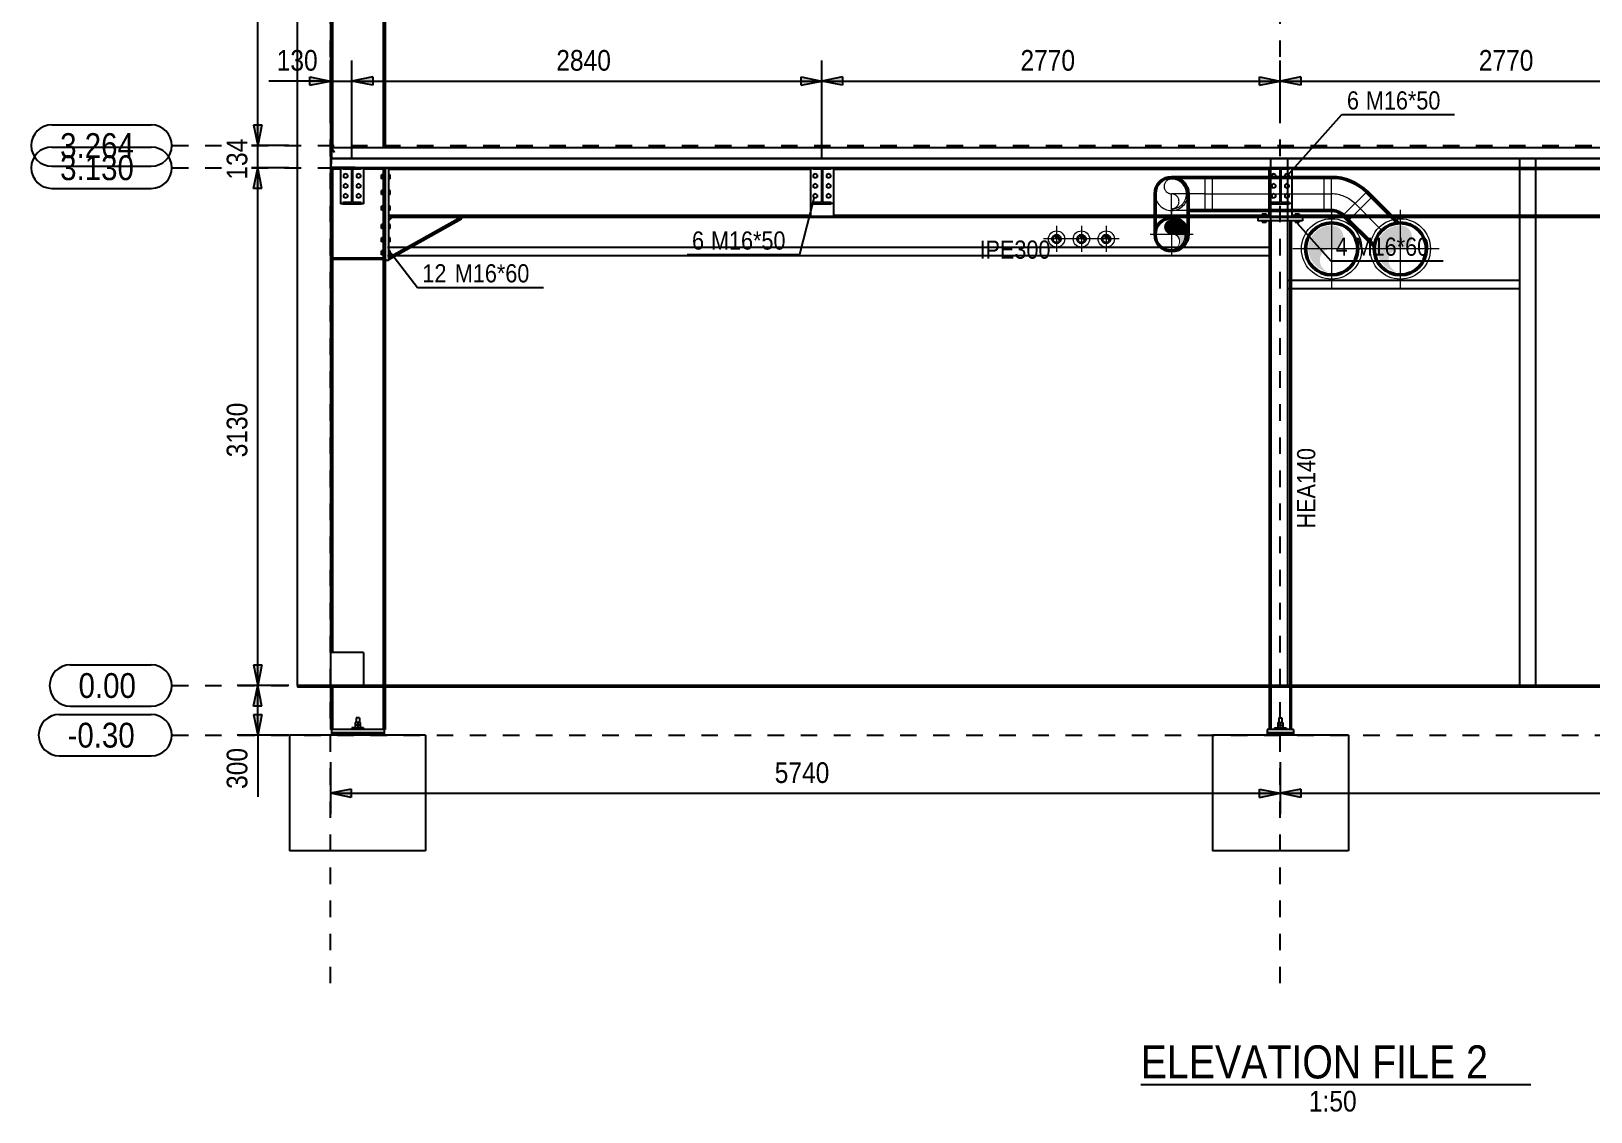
# Model space of a CAD drawing. Header units: metres. Extents: x -101133.8 to -101066.7, y -24899.3 to -24824.7.
# Drawn here: x -101113.64 to -101104.22, y -24899.29 to -24892.76 of the extents above; entities that cross this region are included whole.
import ezdxf

# ---------------------------------------------------------------- set-up
doc = ezdxf.new("R2010")
doc.units = ezdxf.units.M
doc.header["$LTSCALE"] = 0.2
for name, pattern in [('AXES', [50.8, 31.75, -6.35, 6.35, -6.35]), ('CACHE', [9.525, 6.35, -3.175]), ('XKITLINE00', [0]), ('XKITLINE03', [6, 3, -1, 1, -1])]:
    doc.linetypes.add(name, pattern=pattern)
for name, color, linetype in [('-XREF-ARCHITECTE MARS 2025', 8, 'Continuous'), ('CMT-CVC-CTA1-REPRISE', 11, 'Continuous'), ('CMT-CVC-CTA1-SOUFFLAGE', 4, 'Continuous'), ('CMT-PLB-EC-U', 1, 'Continuous'), ('CMT-PLB-EF-U', 140, 'Continuous'), ('CMT-PLB-REC-U', 30, 'Continuous')]:
    doc.layers.add(name, color=color, linetype=linetype)
doc.styles.add('Arial', font='arial.ttf')

# ---------------------------------------------------------------- blocks, each defined once
blk = doc.blocks.new('zw$F8D2')
at = {"color": 1, "linetype": 'XKITLINE03'}
for p, q in [((-6551.5, -1148.4), (-6551.5, 9019.2)), ((-6551.5, -1148.4), (-6551.5, 9019.2)), ((-811.5, -1148.4), (-811.5, 9019.2)), ((-811.5, -1148.4), (-811.5, 9019.2)), ((-7509.6, 3915.6), (-7203.7, 3915.6)), ((-7028.7, 3915.6), (7432.3, 3915.6)), ((-7509.6, 3781.6), (-7203.7, 3781.6)), ((-7028.7, 3781.6), (7432.3, 3781.6)), ((-7509.6, 651.6), (7432.3, 651.6)), ((-7509.6, 351.6), (7432.3, 351.6))]:
    blk.add_line(p, q, dxfattribs=at)
at = {"color": 2, "linetype": 'XKITLINE00'}
for p, q in [((-6233, 6346.4), (-6233, 3901.6)), ((-6221.5, 6350.3), (-6221.5, 3901.6)), ((-6540, 6242.1), (-6540, 3901.6)), ((-6551.5, 6215.6), (-6551.5, 3901.6)), ((-6545.2, 3901.4), (-6551.5, 3781.6)), ((-6543.5, 3895.8), (-6549.4, 3783.6)), ((-6545.2, 3901.4), (-6527.2, 3877.4)), ((-6543.5, 3895.8), (-6528.8, 3876.2)), ((-6527.2, 3877.4), (-6528.8, 3876.2)), ((-6551.5, 3836.6), (-6551.5, 3835.8)), ((-811.5, 3836.6), (-6551.5, 3836.6)), ((-811.5, 3835.8), (-6551.5, 3835.8)), ((-6551.5, 3781.6), (-6551.5, 3731.6)), ((-6476.5, 3781.6), (-6551.5, 3781.6)), ((-6401.5, 3781.6), (-6551.5, 3781.6)), ((-6401.5, 3783.6), (-6549.4, 3783.6)), ((-6476.5, 3777.6), (-6547.5, 3777.6)), ((-6547.5, 3777.6), (-6547.5, 3731.6)), ((-6540, 3777.6), (-6540, 851.6)), ((-6539.5, 3777.6), (-6539.5, 3772.2)), ((-6491.5, 3772.2), (-6539.5, 3772.2)), ((-6491.5, 3777), (-6491.5, 3566.2)), ((-6476.5, 3777), (-6491.5, 3777)), ((-6476.5, 3781.6), (-6476.5, 3777.6)), ((-6476.5, 3781.6), (-6476.5, 3772.4)), ((-6366.5, 3781.6), (-6476.5, 3781.6)), ((-6424.4, 3772.4), (-6476.5, 3772.4)), ((-6424.4, 3772.4), (-6424.4, 3570.8)), ((-6366.5, 3772.4), (-6418.5, 3772.4)), ((-6418.5, 3772.4), (-6418.5, 3570.8)), ((-6401.5, 3783.6), (-6401.5, 3781.6)), ((-6366.5, 3781.6), (-6366.5, 3772.4)), ((-6233.5, 3780.2), (-6366.5, 3780.2)), ((-6351.5, 3777), (-6366.5, 3777)), ((-6351.5, 3777), (-6351.5, 3566.2)), ((-6233.5, 3772.2), (-6351.5, 3772.2)), ((-6233.5, 3780.2), (-6233.5, 3772.2)), ((-6233, 3781.6), (-6233, 651.6)), ((-6221.5, 3781.6), (-6221.5, 651.6)), ((-6201.5, 3776.2), (-6221.5, 3776.2)), ((-6201.5, 3781.6), (-6201.5, 3770.9)), ((-6201.5, 3776.2), (-6201.5, 3221.6)), ((-3651.5, 3770.9), (-6201.5, 3770.9)), ((-3651.5, 3777), (-3651.5, 3566.2)), ((-3636.5, 3777), (-3651.5, 3777)), ((-3636.5, 3781.6), (-3636.5, 3772.4)), ((-3526.5, 3781.6), (-3636.5, 3781.6)), ((-3584.4, 3772.4), (-3636.5, 3772.4)), ((-3584.4, 3772.4), (-3584.4, 3570.8)), ((-3526.5, 3772.4), (-3578.5, 3772.4)), ((-3578.5, 3772.4), (-3578.5, 3570.8)), ((-3526.5, 3781.6), (-3526.5, 3772.4)), ((-3511.5, 3777), (-3526.5, 3777)), ((-3511.5, 3777), (-3511.5, 3566.2)), ((-881.5, 3770.9), (-3511.5, 3770.9)), ((-881.5, 3777), (-881.5, 3566.2)), ((-866.5, 3777), (-881.5, 3777)), ((-866.5, 3781.6), (-866.5, 3772.4)), ((-756.5, 3781.6), (-866.5, 3781.6)), ((-814.4, 3772.4), (-866.5, 3772.4)), ((-814.4, 3772.4), (-814.4, 3570.8)), ((-811.5, 3836.6), (-811.5, 3835.8)), ((4928.5, 3836.6), (-811.5, 3836.6)), ((-811.5, 3836.6), (-811.5, 3835.8)), ((4928.5, 3835.8), (-811.5, 3835.8)), ((-756.5, 3772.4), (-808.5, 3772.4)), ((-808.5, 3772.4), (-808.5, 3570.8)), ((-756.5, 3781.6), (-756.5, 3772.4)), ((-741.5, 3777), (-756.5, 3777)), ((-741.5, 3777), (-741.5, 3566.2)), ((1888.5, 3770.9), (-741.5, 3770.9)), ((-6551.5, 3731.6), (-6551.5, 851.6)), ((-6547.5, 3731.6), (-6551.5, 3731.6)), ((-6476.5, 3566.2), (-6491.5, 3566.2)), ((-6491.4, 3566.2), (-6491.4, 3562.9)), ((-6476.5, 3562.9), (-6491.4, 3562.9)), ((-6476.5, 3570.8), (-6476.5, 3561.6)), ((-6424.4, 3570.8), (-6476.5, 3570.8)), ((-6366.5, 3561.6), (-6476.5, 3561.6)), ((-6366.5, 3570.8), (-6418.5, 3570.8)), ((-6366.5, 3570.8), (-6366.5, 3561.6)), ((-6351.5, 3566.2), (-6366.5, 3566.2)), ((-6351.5, 3562.9), (-6366.5, 3562.9)), ((-6351.5, 3566.2), (-6351.5, 3562.9)), ((-6201.5, 3492.3), (-6201.5, 3481.6)), ((-3651.5, 3492.3), (-6201.5, 3492.3)), ((-3651.5, 3566.2), (-3651.5, 3486.2)), ((-3636.5, 3566.2), (-3651.5, 3566.2)), ((-3636.5, 3570.8), (-3636.5, 3561.6)), ((-3584.4, 3570.8), (-3636.5, 3570.8)), ((-3526.5, 3561.6), (-3636.5, 3561.6)), ((-3526.5, 3570.8), (-3578.5, 3570.8)), ((-3526.5, 3570.8), (-3526.5, 3561.6)), ((-3511.5, 3566.2), (-3526.5, 3566.2)), ((-3511.5, 3566.2), (-3511.5, 3486.2)), ((-881.5, 3492.3), (-3511.5, 3492.3)), ((-866.5, 3566.2), (-881.5, 3566.2)), ((-881.5, 3566.2), (-881.5, 3486.2)), ((-866.5, 3570.8), (-866.5, 3561.6)), ((-814.4, 3570.8), (-866.5, 3570.8)), ((-756.5, 3561.6), (-866.5, 3561.6)), ((-756.5, 3570.8), (-808.5, 3570.8)), ((-756.5, 3570.8), (-756.5, 3561.6)), ((-741.5, 3566.2), (-756.5, 3566.2)), ((-741.5, 3566.2), (-741.5, 3486.2)), ((1888.5, 3492.3), (-741.5, 3492.3)), ((4578.6, 3481.6), (-6201.5, 3481.6)), ((-5765.6, 3481.6), (-6201.5, 3236.6)), ((-6181.5, 3481.6), (-6201.5, 3461.6)), ((-5759.8, 3471.1), (-6195.6, 3226.1)), ((-5785.6, 3481.6), (-5783.1, 3471.8)), ((-5765.6, 3481.6), (-5759.8, 3471.1)), ((-3511.5, 3486.2), (-3651.5, 3486.2)), ((-946.5, 3481.6), (-946.5, 3461.6)), ((-676.5, 3461.6), (-946.5, 3461.6)), ((-741.5, 3486.2), (-881.5, 3486.2)), ((-869.5, 3461.6), (-878, 3461.6)), ((-878, 3461.6), (-878, 651.6)), ((-869.5, 3461.6), (-869.5, 651.6)), ((-745, 3461.6), (-753.5, 3461.6)), ((-753.5, 3461.6), (-753.5, 651.6)), ((-745, 3461.6), (-745, 651.6)), ((-676.5, 3481.6), (-676.5, 3461.6)), ((-6233.5, 3235.4), (-6539.5, 3235.4)), ((-6539.5, 3235.4), (-6539.5, 3227.4)), ((-6233.5, 3227.4), (-6539.5, 3227.4)), ((-6233.5, 3235.4), (-6233.5, 3227.4)), ((-6201.5, 3221.6), (-6221.5, 3221.6)), ((-6184.1, 3246.4), (-6201.5, 3256.6)), ((-6201.5, 3236.6), (-6195.6, 3226.1)), ((-6551.5, 641.6), (-6551.5, 386.6)), ((-6540, 641.6), (-6540, 386.6)), ((-6233, 641.6), (-6233, 386.6)), ((-6221.5, 641.6), (-6221.5, 386.6)), ((-878, 641.6), (-878, 386.6)), ((-869.5, 641.6), (-869.5, 386.6)), ((-753.5, 641.6), (-753.5, 386.6)), ((-745, 641.6), (-745, 386.6)), ((-6545.7, 386.6), (-6551.5, 386.6)), ((-6545.7, 386.6), (-6545.7, 366.6)), ((-6227.2, 386.6), (-6545.7, 386.6)), ((-6421, 396.6), (-6421.5, 396.6)), ((-6421.5, 396.6), (-6421.5, 386.6)), ((-6351.5, 396.6), (-6421, 396.6)), ((-6371.5, 428.6), (-6401.5, 428.6)), ((-6401.5, 428.6), (-6401.5, 412.6)), ((-6371.5, 412.6), (-6401.5, 412.6)), ((-6401.5, 412.6), (-6401.5, 396.6)), ((-6371.5, 412.6), (-6401.5, 412.6)), ((-6396, 456.6), (-6396, 428.6)), ((-6377, 456.6), (-6396, 456.6)), ((-6386.5, 428.6), (-6386.5, 412.6)), ((-6386.5, 412.6), (-6386.5, 396.6)), ((-6386.5, 396.6), (-6386.5, 386.6)), ((-6377, 456.6), (-6377, 428.6)), ((-6371.5, 428.6), (-6371.5, 412.6)), ((-6371.5, 412.6), (-6371.5, 396.6)), ((-6351.5, 396.6), (-6351.5, 386.6)), ((-6221.5, 386.6), (-6227.2, 386.6)), ((-6227.2, 386.6), (-6227.2, 366.6)), ((-890.7, 386.6), (-890.7, 366.6)), ((-732.2, 386.6), (-890.7, 386.6)), ((-846, 396.6), (-846.5, 396.6)), ((-846.5, 396.6), (-846.5, 386.6)), ((-846, 396.6), (-776.5, 396.6)), ((-826.5, 428.6), (-796.5, 428.6)), ((-826.5, 428.6), (-826.5, 412.6)), ((-826.5, 412.6), (-796.5, 412.6)), ((-826.5, 412.6), (-826.5, 396.6)), ((-826.5, 412.6), (-796.5, 412.6)), ((-821, 456.6), (-821, 428.6)), ((-821, 456.6), (-802, 456.6)), ((-811.5, 428.6), (-811.5, 412.6)), ((-811.5, 412.6), (-811.5, 396.6)), ((-811.5, 396.6), (-811.5, 386.6)), ((-802, 456.6), (-802, 428.6)), ((-796.5, 428.6), (-796.5, 412.6)), ((-796.5, 412.6), (-796.5, 396.6)), ((-776.5, 396.6), (-776.5, 386.6)), ((-732.2, 386.6), (-732.2, 366.6)), ((-6545.7, 366.6), (-6545.7, 361.6)), ((-6227.2, 366.6), (-6545.7, 366.6)), ((-6227.2, 366.6), (-6545.7, 366.6)), ((-6545.7, 361.6), (-6545.7, 356.6)), ((-6227.2, 361.6), (-6545.7, 361.6)), ((-6227.2, 361.6), (-6545.7, 361.6)), ((-6545.7, 356.6), (-6545.7, 354.6)), ((-6227.2, 356.6), (-6545.7, 356.6)), ((-6227.2, 356.6), (-6545.7, 356.6)), ((-6545.7, 354.6), (-6545.7, 352.6)), ((-6227.2, 354.6), (-6545.7, 354.6)), ((-6227.2, 354.6), (-6545.7, 354.6)), ((-6545.7, 352.6), (-6545.7, 351.6)), ((-6227.2, 352.6), (-6545.7, 352.6)), ((-6227.2, 352.6), (-6545.7, 352.6)), ((-6227.2, 366.6), (-6227.2, 361.6)), ((-6227.2, 361.6), (-6227.2, 356.6)), ((-6227.2, 356.6), (-6227.2, 354.6)), ((-6227.2, 354.6), (-6227.2, 352.6)), ((-6227.2, 352.6), (-6227.2, 351.6)), ((-890.7, 366.6), (-890.7, 361.6)), ((-732.2, 366.6), (-890.7, 366.6)), ((-732.2, 366.6), (-890.7, 366.6)), ((-890.7, 361.6), (-890.7, 356.6)), ((-732.2, 361.6), (-890.7, 361.6)), ((-732.2, 361.6), (-890.7, 361.6)), ((-890.7, 356.6), (-890.7, 354.6)), ((-732.2, 356.6), (-890.7, 356.6)), ((-732.2, 356.6), (-890.7, 356.6)), ((-890.7, 354.6), (-890.7, 352.6)), ((-732.2, 354.6), (-890.7, 354.6)), ((-732.2, 354.6), (-890.7, 354.6)), ((-890.7, 352.6), (-890.7, 351.6)), ((-732.2, 352.6), (-890.7, 352.6)), ((-732.2, 352.6), (-890.7, 352.6)), ((-732.2, 366.6), (-732.2, 361.6)), ((-732.2, 361.6), (-732.2, 356.6)), ((-732.2, 356.6), (-732.2, 354.6)), ((-732.2, 354.6), (-732.2, 352.6)), ((-732.2, 352.6), (-732.2, 351.6))]:
    blk.add_line(p, q, dxfattribs=at)
at = {"color": 1, "linetype": 'XKITLINE00'}
for p, q in [((-6991.2, 3915.6), (-6991.2, 6244.6)), ((-6551.5, 4118.3), (-6551.5, 4430.8)), ((-6421.5, 3831.6), (-6421.5, 4430.8)), ((-6421.5, 3831.6), (-6421.5, 4430.8)), ((-3581.5, 3831.6), (-3581.5, 4430.8)), ((-3581.5, 3831.6), (-3581.5, 4430.8)), ((-811.5, 4118.3), (-811.5, 4430.8)), ((-811.5, 4118.3), (-811.5, 4430.8)), ((-6551.5, 4305.8), (-6923.4, 4305.8)), ((-6676.5, 4330.8), (-6551.5, 4305.8)), ((-6676.5, 4280.8), (-6676.5, 4330.8)), ((-6676.5, 4280.8), (-6551.5, 4305.8)), ((-6551.5, 4305.8), (-6421.5, 4305.8)), ((-6296.5, 4330.8), (-6421.5, 4305.8)), ((-6296.5, 4330.8), (-6421.5, 4305.8)), ((-6296.5, 4280.8), (-6421.5, 4305.8)), ((-6421.5, 4305.8), (-3581.5, 4305.8)), ((-6296.5, 4280.8), (-6421.5, 4305.8)), ((-6296.5, 4330.8), (-6296.5, 4280.8)), ((-6296.5, 4330.8), (-6296.5, 4280.8)), ((-3706.5, 4330.8), (-3581.5, 4305.8)), ((-3706.5, 4280.8), (-3706.5, 4330.8)), ((-3706.5, 4280.8), (-3581.5, 4305.8)), ((-3456.5, 4330.8), (-3581.5, 4305.8)), ((-3581.5, 4305.8), (-811.5, 4305.8)), ((-3456.5, 4280.8), (-3581.5, 4305.8)), ((-3456.5, 4330.8), (-3456.5, 4280.8)), ((-936.5, 4330.8), (-811.5, 4305.8)), ((-936.5, 4280.8), (-936.5, 4330.8)), ((-936.5, 4280.8), (-811.5, 4305.8)), ((-686.5, 4330.8), (-811.5, 4305.8)), ((-811.5, 4305.8), (1958.5, 4305.8)), ((-686.5, 4280.8), (-811.5, 4305.8)), ((-686.5, 4330.8), (-686.5, 4280.8)), ((-771.5, 3731.6), (-438.6, 4103.5)), ((-438.6, 4103.5), (241.7, 4103.5)), ((-8235.2, 4040.6), (-7634.6, 4040.6)), ((-7016.2, 4040.6), (-6991.2, 3915.6)), ((-7016.2, 4040.6), (-6966.2, 4040.6)), ((-7016.2, 4040.6), (-6991.2, 3915.6)), ((-7016.2, 4040.6), (-6966.2, 4040.6)), ((-6966.2, 4040.6), (-6991.2, 3915.6)), ((-6966.2, 4040.6), (-6991.2, 3915.6)), ((-8235.2, 3906.6), (-7634.6, 3906.6)), ((-6803.7, 3915.6), (-7028.7, 3915.6)), ((-6803.7, 3915.6), (-7028.7, 3915.6)), ((-6991.2, 3781.6), (-6991.2, 3915.6)), ((-8235.2, 3790.6), (-7634.6, 3790.6)), ((-6803.7, 3781.6), (-7028.7, 3781.6)), ((-6803.7, 3781.6), (-7028.7, 3781.6)), ((-7016.2, 3656.6), (-6991.2, 3781.6)), ((-7016.2, 3656.6), (-6991.2, 3781.6)), ((-6991.2, 651.6), (-6991.2, 3781.6)), ((-6966.2, 3656.6), (-6991.2, 3781.6)), ((-6966.2, 3656.6), (-6991.2, 3781.6)), ((-8235.2, 3656.6), (-7634.6, 3656.6)), ((-6966.2, 3656.6), (-7016.2, 3656.6)), ((-6966.2, 3656.6), (-7016.2, 3656.6)), ((-3630.2, 3595.8), (-3716.2, 3256.6)), ((-709.5, 3446.9), (-506.7, 3219.4)), ((-6187.2, 3266.6), (-6026.1, 3058.4)), ((-4396.5, 3256.6), (-3716.2, 3256.6)), ((-506.7, 3219.4), (173.5, 3219.4)), ((-6026.1, 3058.4), (-5264.3, 3058.4)), ((-8123.9, 776.6), (-7634.6, 776.6)), ((-7016.2, 776.6), (-6991.2, 651.6)), ((-7016.2, 776.6), (-6966.2, 776.6)), ((-6966.2, 776.6), (-6991.2, 651.6)), ((-6803.7, 651.6), (-7116.2, 651.6)), ((-6803.7, 651.6), (-7116.2, 651.6)), ((-7016.2, 526.6), (-6991.2, 651.6)), ((-6991.2, 351.6), (-6991.2, 651.6)), ((-6966.2, 526.6), (-6991.2, 651.6)), ((-8190.5, 476.6), (-7634.6, 476.6)), ((-8123.9, 526.6), (-7634.6, 526.6)), ((-6966.2, 526.6), (-7016.2, 526.6)), ((-7016.2, 476.6), (-6991.2, 351.6)), ((-7016.2, 476.6), (-6966.2, 476.6)), ((-6966.2, 476.6), (-6991.2, 351.6)), ((-6803.7, 351.6), (-7116.2, 351.6)), ((-6991.2, 351.6), (-6991.2, -20.3)), ((-8190.5, 226.6), (-7634.6, 226.6)), ((-6551.5, 187.5), (-6551.5, -125)), ((-811.5, 187.5), (-811.5, -125)), ((-811.5, 187.5), (-811.5, -125)), ((-6426.5, 25), (-6551.5, 0)), ((-6551.5, 0), (-811.5, 0)), ((-6426.5, -25), (-6551.5, 0)), ((-6426.5, 25), (-6426.5, -25)), ((-936.5, 25), (-811.5, 0)), ((-936.5, -25), (-936.5, 25)), ((-936.5, -25), (-811.5, 0)), ((-686.5, 25), (-811.5, 0)), ((-811.5, 0), (4928.5, 0)), ((-686.5, -25), (-811.5, 0)), ((-686.5, 25), (-686.5, -25))]:
    blk.add_line(p, q, dxfattribs=at)
at = {"color": 5, "linetype": 'XKITLINE00'}
for p, q in [((-6551.5, 3901.6), (-6551.5, 3781.6)), ((4928.5, 3901.6), (-6551.5, 3901.6)), ((4928.5, 3781.6), (-6551.5, 3781.6)), ((-6461.5, 3745.5), (-6473.5, 3738.5)), ((-6473.5, 3738.5), (-6473.5, 3724.7)), ((-6461.5, 3717.7), (-6473.5, 3724.7)), ((-6461.5, 3685.5), (-6473.5, 3678.5)), ((-6473.5, 3678.5), (-6473.5, 3664.7)), ((-6449.5, 3738.5), (-6461.5, 3745.5)), ((-6449.5, 3724.7), (-6461.5, 3717.7)), ((-6449.5, 3678.5), (-6461.5, 3685.5)), ((-6449.5, 3738.5), (-6449.5, 3724.7)), ((-6449.5, 3678.5), (-6449.5, 3664.7)), ((-6381.5, 3745.5), (-6393.5, 3738.5)), ((-6393.5, 3738.5), (-6393.5, 3724.7)), ((-6381.5, 3717.7), (-6393.5, 3724.7)), ((-6381.5, 3685.5), (-6393.5, 3678.5)), ((-6393.5, 3678.5), (-6393.5, 3664.7)), ((-6369.5, 3738.5), (-6381.5, 3745.5)), ((-6369.5, 3724.7), (-6381.5, 3717.7)), ((-6369.5, 3678.5), (-6381.5, 3685.5)), ((-6369.5, 3738.5), (-6369.5, 3724.7)), ((-6369.5, 3678.5), (-6369.5, 3664.7)), ((-6243, 3714.6), (-6243, 3738.6)), ((-6233, 3738.6), (-6243, 3738.6)), ((-6233, 3726.6), (-6243, 3726.6)), ((-6233, 3714.6), (-6243, 3714.6)), ((-6191.5, 3738.6), (-6201.5, 3738.6)), ((-6191.5, 3726.6), (-6201.5, 3726.6)), ((-6191.5, 3714.6), (-6201.5, 3714.6)), ((-6191.5, 3714.6), (-6191.5, 3738.6)), ((-3621.5, 3745.5), (-3633.5, 3738.5)), ((-3633.5, 3738.5), (-3633.5, 3724.7)), ((-3621.5, 3717.7), (-3633.5, 3724.7)), ((-3621.5, 3685.5), (-3633.5, 3678.5)), ((-3633.5, 3678.5), (-3633.5, 3664.7)), ((-3609.5, 3738.5), (-3621.5, 3745.5)), ((-3609.5, 3724.7), (-3621.5, 3717.7)), ((-3609.5, 3678.5), (-3621.5, 3685.5)), ((-3609.5, 3738.5), (-3609.5, 3724.7)), ((-3609.5, 3678.5), (-3609.5, 3664.7)), ((-3541.5, 3745.5), (-3553.5, 3738.5)), ((-3553.5, 3738.5), (-3553.5, 3724.7)), ((-3541.5, 3717.7), (-3553.5, 3724.7)), ((-3541.5, 3685.5), (-3553.5, 3678.5)), ((-3553.5, 3678.5), (-3553.5, 3664.7)), ((-3529.5, 3738.5), (-3541.5, 3745.5)), ((-3529.5, 3724.7), (-3541.5, 3717.7)), ((-3529.5, 3678.5), (-3541.5, 3685.5)), ((-3529.5, 3738.5), (-3529.5, 3724.7)), ((-3529.5, 3678.5), (-3529.5, 3664.7)), ((-851.5, 3745.5), (-863.5, 3738.5)), ((-863.5, 3738.5), (-863.5, 3724.7)), ((-851.5, 3717.7), (-863.5, 3724.7)), ((-851.5, 3685.5), (-863.5, 3678.5)), ((-863.5, 3678.5), (-863.5, 3664.7)), ((-839.5, 3738.5), (-851.5, 3745.5)), ((-839.5, 3724.7), (-851.5, 3717.7)), ((-839.5, 3678.5), (-851.5, 3685.5)), ((-839.5, 3738.5), (-839.5, 3724.7)), ((-839.5, 3678.5), (-839.5, 3664.7)), ((-771.5, 3745.5), (-783.5, 3738.5)), ((-783.5, 3738.5), (-783.5, 3724.7)), ((-771.5, 3717.7), (-783.5, 3724.7)), ((-771.5, 3685.5), (-783.5, 3678.5)), ((-783.5, 3678.5), (-783.5, 3664.7)), ((-759.5, 3738.5), (-771.5, 3745.5)), ((-759.5, 3724.7), (-771.5, 3717.7)), ((-759.5, 3678.5), (-771.5, 3685.5)), ((-759.5, 3738.5), (-759.5, 3724.7)), ((-759.5, 3678.5), (-759.5, 3664.7)), ((-6461.5, 3657.7), (-6473.5, 3664.7)), ((-6461.5, 3625.5), (-6473.5, 3618.5)), ((-6473.5, 3618.5), (-6473.5, 3604.7)), ((-6461.5, 3597.7), (-6473.5, 3604.7)), ((-6449.5, 3664.7), (-6461.5, 3657.7)), ((-6449.5, 3618.5), (-6461.5, 3625.5)), ((-6449.5, 3604.7), (-6461.5, 3597.7)), ((-6449.5, 3618.5), (-6449.5, 3604.7)), ((-6381.5, 3657.7), (-6393.5, 3664.7)), ((-6381.5, 3625.5), (-6393.5, 3618.5)), ((-6393.5, 3618.5), (-6393.5, 3604.7)), ((-6381.5, 3597.7), (-6393.5, 3604.7)), ((-6369.5, 3664.7), (-6381.5, 3657.7)), ((-6369.5, 3618.5), (-6381.5, 3625.5)), ((-6369.5, 3604.7), (-6381.5, 3597.7)), ((-6369.5, 3618.5), (-6369.5, 3604.7)), ((-6243, 3619.6), (-6243, 3643.6)), ((-6233, 3643.6), (-6243, 3643.6)), ((-6233, 3631.6), (-6243, 3631.6)), ((-6233, 3619.6), (-6243, 3619.6)), ((-6191.5, 3643.6), (-6201.5, 3643.6)), ((-6191.5, 3631.6), (-6201.5, 3631.6)), ((-6191.5, 3619.6), (-6201.5, 3619.6)), ((-6191.5, 3619.6), (-6191.5, 3643.6)), ((-3621.5, 3657.7), (-3633.5, 3664.7)), ((-3621.5, 3625.5), (-3633.5, 3618.5)), ((-3633.5, 3618.5), (-3633.5, 3604.7)), ((-3621.5, 3597.7), (-3633.5, 3604.7)), ((-3609.5, 3664.7), (-3621.5, 3657.7)), ((-3609.5, 3618.5), (-3621.5, 3625.5)), ((-3609.5, 3604.7), (-3621.5, 3597.7)), ((-3609.5, 3618.5), (-3609.5, 3604.7)), ((-3541.5, 3657.7), (-3553.5, 3664.7)), ((-3541.5, 3625.5), (-3553.5, 3618.5)), ((-3553.5, 3618.5), (-3553.5, 3604.7)), ((-3541.5, 3597.7), (-3553.5, 3604.7)), ((-3529.5, 3664.7), (-3541.5, 3657.7)), ((-3529.5, 3618.5), (-3541.5, 3625.5)), ((-3529.5, 3604.7), (-3541.5, 3597.7)), ((-3529.5, 3618.5), (-3529.5, 3604.7)), ((-851.5, 3657.7), (-863.5, 3664.7)), ((-851.5, 3625.5), (-863.5, 3618.5)), ((-863.5, 3618.5), (-863.5, 3604.7)), ((-851.5, 3597.7), (-863.5, 3604.7)), ((-839.5, 3664.7), (-851.5, 3657.7)), ((-839.5, 3618.5), (-851.5, 3625.5)), ((-839.5, 3604.7), (-851.5, 3597.7)), ((-839.5, 3618.5), (-839.5, 3604.7)), ((-771.5, 3657.7), (-783.5, 3664.7)), ((-771.5, 3625.5), (-783.5, 3618.5)), ((-783.5, 3618.5), (-783.5, 3604.7)), ((-771.5, 3597.7), (-783.5, 3604.7)), ((-759.5, 3664.7), (-771.5, 3657.7)), ((-759.5, 3618.5), (-771.5, 3625.5)), ((-759.5, 3604.7), (-771.5, 3597.7)), ((-759.5, 3618.5), (-759.5, 3604.7)), ((-6243, 3524.6), (-6243, 3548.6)), ((-6233, 3548.6), (-6243, 3548.6)), ((-6233, 3536.6), (-6243, 3536.6)), ((-6233, 3524.6), (-6243, 3524.6)), ((-6191.5, 3548.6), (-6201.5, 3548.6)), ((-6191.5, 3536.6), (-6201.5, 3536.6)), ((-6191.5, 3524.6), (-6201.5, 3524.6)), ((-6191.5, 3524.6), (-6191.5, 3548.6)), ((-921.5, 3502.3), (-921.5, 3492.3)), ((-921.5, 3502.3), (-897.5, 3502.3)), ((-909.5, 3502.3), (-909.5, 3492.3)), ((-897.5, 3502.3), (-897.5, 3492.3)), ((-721.5, 3502.3), (-721.5, 3492.3)), ((-721.5, 3502.3), (-697.5, 3502.3)), ((-709.5, 3502.3), (-709.5, 3492.3)), ((-697.5, 3502.3), (-697.5, 3492.3)), ((-6243, 3414.6), (-6243, 3438.6)), ((-6233, 3438.6), (-6243, 3438.6)), ((-6233, 3426.6), (-6243, 3426.6)), ((-6233, 3414.6), (-6243, 3414.6)), ((-6191.5, 3438.6), (-6201.5, 3438.6)), ((-6191.5, 3426.6), (-6201.5, 3426.6)), ((-6191.5, 3414.6), (-6201.5, 3414.6)), ((-6191.5, 3414.6), (-6191.5, 3438.6)), ((-921.5, 3461.6), (-921.5, 3451.6)), ((-921.5, 3451.6), (-897.5, 3451.6)), ((-909.5, 3461.6), (-909.5, 3451.6)), ((-897.5, 3461.6), (-897.5, 3451.6)), ((-721.5, 3461.6), (-721.5, 3451.6)), ((-721.5, 3451.6), (-697.5, 3451.6)), ((-709.5, 3461.6), (-709.5, 3451.6)), ((-697.5, 3461.6), (-697.5, 3451.6)), ((-6243, 3334.6), (-6243, 3358.6)), ((-6233, 3358.6), (-6243, 3358.6)), ((-6233, 3346.6), (-6243, 3346.6)), ((-6233, 3334.6), (-6243, 3334.6)), ((-6191.5, 3358.6), (-6201.5, 3358.6)), ((-6191.5, 3346.6), (-6201.5, 3346.6)), ((-6191.5, 3334.6), (-6201.5, 3334.6)), ((-6191.5, 3334.6), (-6191.5, 3358.6)), ((-6243, 3254.6), (-6243, 3278.6)), ((-6233, 3278.6), (-6243, 3278.6)), ((-6233, 3266.6), (-6243, 3266.6)), ((-6233, 3254.6), (-6243, 3254.6)), ((-6191.5, 3278.6), (-6201.5, 3278.6)), ((-6191.5, 3266.6), (-6201.5, 3266.6)), ((-6191.5, 3254.6), (-6201.5, 3254.6)), ((-6191.5, 3254.6), (-6191.5, 3278.6)), ((-6551.5, 851.6), (-6551.5, 651.6)), ((-6351.5, 851.6), (-6551.5, 851.6)), ((-6351.5, 851.6), (-6351.5, 651.6)), ((-6751.5, 651.6), (-6751.5, 641.6)), ((6932.3, 651.6), (-6751.5, 651.6)), ((6932.3, 641.6), (-6751.5, 641.6)), ((-6351.5, 651.6), (-6551.5, 651.6)), ((-6798.2, 351.6), (-6798.2, -348.4)), ((-5977.5, 351.6), (-6798.2, 351.6)), ((-5977.5, 351.6), (-5977.5, -348.4)), ((-1220.4, 351.6), (-1220.4, -348.4)), ((-399.7, 351.6), (-1220.4, 351.6)), ((-399.7, 351.6), (-399.7, -348.4)), ((-5977.5, -348.4), (-6798.2, -348.4)), ((-399.7, -348.4), (-1220.4, -348.4))]:
    blk.add_line(p, q, dxfattribs=at)
at = {"color": 6, "linetype": 'XKITLINE00'}
blk.add_line((-1654.9, -1760.9), (702, -1760.9), dxfattribs=at)
at = {"color": 5, "ltscale": 50}
blk.add_lwpolyline([(-6751.5, 651.6), (-6751.5, 6441.7), (-6551.5, 6441.7), (-6551.5, 651.6)], close=True, dxfattribs=at)
at = {"color": 1, "linetype": 'XKITLINE00'}
for centre, start, end in [((-8235.2, 3915.6), 90, 270), ((-7634.6, 3915.6), 270, 90), ((-8235.2, 3781.6), 90, 270), ((-7634.6, 3781.6), 270, 90), ((-8123.9, 651.6), 90, 270), ((-7634.6, 651.6), 270, 90), ((-8190.5, 351.6), 90, 270), ((-7634.6, 351.6), 270, 90)]:
    blk.add_arc(centre, 125, start, end, dxfattribs=at)
at = {"color": 1, "linetype": 'Continuous'}
for points in [[(-6551.5, 4305.8), (-6676.5, 4280.8), (-6551.5, 4305.8), (-6676.5, 4330.8)], [(-6421.5, 4305.8), (-6296.5, 4330.8), (-6421.5, 4305.8), (-6296.5, 4280.8)], [(-6421.5, 4305.8), (-6296.5, 4330.8), (-6421.5, 4305.8), (-6296.5, 4280.8)], [(-3581.5, 4305.8), (-3706.5, 4280.8), (-3581.5, 4305.8), (-3706.5, 4330.8)], [(-3581.5, 4305.8), (-3456.5, 4330.8), (-3581.5, 4305.8), (-3456.5, 4280.8)], [(-811.5, 4305.8), (-936.5, 4280.8), (-811.5, 4305.8), (-936.5, 4330.8)], [(-811.5, 4305.8), (-686.5, 4330.8), (-811.5, 4305.8), (-686.5, 4280.8)], [(-6991.2, 3915.6), (-7016.2, 4040.6), (-6991.2, 3915.6), (-6966.2, 4040.6)], [(-6991.2, 3915.6), (-7016.2, 4040.6), (-6991.2, 3915.6), (-6966.2, 4040.6)], [(-6991.2, 3781.6), (-6966.2, 3656.6), (-6991.2, 3781.6), (-7016.2, 3656.6)], [(-6991.2, 3781.6), (-6966.2, 3656.6), (-6991.2, 3781.6), (-7016.2, 3656.6)], [(-6991.2, 651.6), (-7016.2, 776.6), (-6991.2, 651.6), (-6966.2, 776.6)], [(-6991.2, 651.6), (-6966.2, 526.6), (-6991.2, 651.6), (-7016.2, 526.6)], [(-6991.2, 351.6), (-7016.2, 476.6), (-6991.2, 351.6), (-6966.2, 476.6)], [(-6551.5, 0), (-6426.5, 25), (-6551.5, 0), (-6426.5, -25)], [(-811.5, 0), (-936.5, -25), (-811.5, 0), (-936.5, 25)], [(-811.5, 0), (-686.5, 25), (-811.5, 0), (-686.5, -25)]]:
    blk.add_solid(points, dxfattribs=at)
at = {"color": 4, "style": 'Arial', "width": 0.85}
for s, height, p in [('130', 125, (-6876.5, 4368.3)), ('2840', 125, (-5186.9, 4368.3)), ('2770', 125, (-2381.9, 4368.3)), ('2770', 125, (388.1, 4368.3)), ('6', 110, (-408.6, 4133.5)), ('M16*50', 110, (-294, 4133.5)), ('6', 110, (-4366.5, 3286.6)), ('M16*50', 110, (-4251.9, 3286.6)), ('4', 110, (-476.7, 3249.4)), ('M16*60', 110, (-362.1, 3249.4)), ('12', 110, (-5996.1, 3088.4)), ('M16*60', 110, (-5799.9, 3088.4)), ('5740', 125, (-3866.9, 62.5))]:
    blk.add_text(s, height=height, dxfattribs=at).set_placement(p)
at = {"color": 3, "style": 'Arial', "width": 0.85}
for s, height, p in [('3.264', 150, (-8185.2, 3840.6)), ('3.130', 150, (-8185.2, 3706.6)), ('IPE300', 110, (-2628.9, 3231.6)), ('0.00', 150, (-8073.9, 576.6)), ('-0.30', 150, (-8140.5, 276.6)), ('ELEVATION FILE 2', 200, (-1654.9, -1723.4)), ('1:50', 125, (-638.7, -1923.4))]:
    blk.add_text(s, height=height, dxfattribs=at).set_placement(p)
at = {"color": 4, "style": 'Arial', "width": 0.85}
for s, p in [('134', (-7053.7, 3709.5)), ('3130', (-7053.7, 2031.2)), ('300', (-7053.7, 26.6))]:
    blk.add_text(s, height=125, rotation=90.00021, dxfattribs=at).set_placement(p)
at = {"color": 3, "style": 'Arial', "width": 0.85}
blk.add_text('HEA140', height=110, rotation=90.00021, dxfattribs=at).set_placement((-600, 1600.9))

msp = doc.modelspace()

# ---------------------------------------------------------------- linework, layer by layer
for p, q in [((-101106.1521, -24893.533), (-101106.1521, -24896.7172)), ((-101106.0504, -24893.533), (-101106.0504, -24896.7172)), ((-101104.6479, -24893.533), (-101104.6479, -24896.7172)), ((-101104.5504, -24893.533), (-101104.5504, -24896.7172)), ((-101111.4879, -24894.0671), (-101106.1521, -24894.0671)), ((-101111.4879, -24894.1171), (-101106.1521, -24894.1171)), ((-101106.0512, -24894.2671), (-101104.6507, -24894.2671)), ((-101106.0512, -24894.3171), (-101104.6507, -24894.3171))]:
    msp.add_line(p, q)
at = {"layer": 'CMT-CVC-CTA1-REPRISE', "lineweight": 50}
for p, q in [((-101106.5504, -24893.6454), (-101106.7504, -24893.6454)), ((-101106.5504, -24893.6454), (-101105.7833, -24893.6454)), ((-101106.8504, -24893.8825), (-101106.8504, -24893.7454)), ((-101106.6504, -24893.8825), (-101106.6504, -24893.7454)), ((-101105.3836, -24893.9208), (-101105.5712, -24893.7333)), ((-101106.8504, -24893.8825), (-101106.8504, -24893.8533)), ((-101106.8504, -24893.8533), (-101106.8504, -24893.9904)), ((-101106.5504, -24893.8454), (-101106.6504, -24893.8454)), ((-101106.6504, -24893.8825), (-101106.6504, -24893.8533)), ((-101106.6504, -24893.8533), (-101106.6504, -24893.9904)), ((-101106.5504, -24893.8454), (-101105.7833, -24893.8454)), ((-101105.525, -24894.0622), (-101105.7126, -24893.8747))]:
    msp.add_line(p, q, dxfattribs=at)
at = {"layer": 'CMT-CVC-CTA1-REPRISE', "color": 8, "linetype": 'Continuous', "lineweight": 20}
for p, q in [((-101106.5504, -24893.6454), (-101106.5504, -24893.8454)), ((-101105.7833, -24893.8454), (-101105.7833, -24893.6454)), ((-101105.7126, -24893.8747), (-101105.5712, -24893.7333))]:
    msp.add_line(p, q, dxfattribs=at)
at = {"layer": 'CMT-CVC-CTA1-REPRISE', "color": 8, "linetype": 'CACHE', "lineweight": 20}
for p, q in [((-101106.5054, -24893.6454), (-101106.5054, -24893.8454)), ((-101105.8283, -24893.8454), (-101105.8283, -24893.6454)), ((-101106.6504, -24893.8454), (-101106.7504, -24893.8454)), ((-101105.6808, -24893.9065), (-101105.5393, -24893.7651))]:
    msp.add_line(p, q, dxfattribs=at)
at = {"layer": 'CMT-CVC-CTA1-REPRISE', "color": 8, "linetype": 'AXES', "lineweight": 20}
for p, q in [((-101106.7504, -24893.8825), (-101106.7504, -24893.7454)), ((-101106.5504, -24893.7454), (-101106.7504, -24893.7454)), ((-101106.5504, -24893.7454), (-101105.7833, -24893.7454)), ((-101106.7504, -24893.8825), (-101106.7504, -24893.8533)), ((-101106.7504, -24893.8533), (-101106.7504, -24894.1204)), ((-101105.4796, -24893.9662), (-101105.6419, -24893.804)), ((-101105.3683, -24893.8426), (-101105.3683, -24894.3126)), ((-101106.6204, -24893.9904), (-101106.8804, -24893.9904)), ((-101105.1333, -24894.0776), (-101105.6033, -24894.0776))]:
    msp.add_line(p, q, dxfattribs=at)
at = {"layer": 'CMT-CVC-CTA1-REPRISE', "color": 8, "linetype": 'CACHE', "lineweight": 20}
msp.add_lwpolyline([(-101106.7504, -24893.8354, 1), (-101106.7504, -24893.6554, 1), (-101106.7504, -24893.7454, -1), (-101106.7504, -24893.8354)], format="xyb", dxfattribs=at)
at = {"layer": 'CMT-CVC-CTA1-REPRISE', "color": 8, "linetype": 'Continuous', "lineweight": 20}
for points in [[(-101106.7504, -24893.9064, 0.012, 0.012, -0.414214), (-101106.6664, -24893.9904, 0.012, 0, -0.394163), (-101106.7504, -24894.0804, 0, 0.012, 1.001955), (-101106.7504, -24893.9844, 0, 0, 0), (-101106.7504, -24893.9679, 0.045, 0.045, -1), (-101106.7504, -24893.9229, 0, 0, 0), (-101106.7729, -24893.9454, 0, 0, 0), (-101106.7504, -24893.9454, 0.066, 0.066, -0.414214), (-101106.7054, -24893.9904, 0, 0, 0), (-101106.7084, -24893.9679, 0.06, 0, -0.468375), (-101106.7204, -24894.0719, 0, 0, 0)], [(-101105.3683, -24893.9453, 0.0189, 0.0189, 0.414214), (-101105.5006, -24894.0776, 0.0189, 0, 0.394163), (-101105.3683, -24894.2193, 0, 0.0189, -1.001955), (-101105.3683, -24894.0681, 0, 0, 0), (-101105.3683, -24894.0421, 0.0709, 0.0709, 1), (-101105.3683, -24893.9713, 0, 0, 0), (-101105.3328, -24894.0067, 0, 0, 0), (-101105.3683, -24894.0067, 0.104, 0.104, 0.414214), (-101105.4391, -24894.0776, 0, 0, 0), (-101105.4344, -24894.0421, 0.0945, 0, 0.468375), (-101105.4155, -24894.2059, 0, 0, 0)]]:
    msp.add_lwpolyline(points, format="xyseb", dxfattribs=at)
at = {"layer": 'CMT-CVC-CTA1-REPRISE', "lineweight": 50}
for centre, radius in [((-101106.7504, -24893.9904), 0.1), ((-101105.3683, -24894.0776), 0.1575)]:
    msp.add_circle(centre, radius, dxfattribs=at)
at = {"layer": 'CMT-CVC-CTA1-REPRISE', "color": 8, "linetype": 'Continuous', "lineweight": 20}
msp.add_circle((-101105.3683, -24894.0776), 0.1825, dxfattribs=at)
at = {"layer": 'CMT-CVC-CTA1-REPRISE', "lineweight": 50}
for centre, radius, start, end in [((-101106.7504, -24893.7454), 0.1, 0, 180), ((-101105.7833, -24893.9454), 0.3, 45, 90), ((-101105.7833, -24893.9454), 0.1, 45, 90)]:
    msp.add_arc(centre, radius, start, end, dxfattribs=at)
at = {"layer": 'CMT-CVC-CTA1-REPRISE', "color": 8, "linetype": 'CACHE', "lineweight": 20}
msp.add_arc((-101106.7504, -24893.7454), 0.1, 180, 0, dxfattribs=at)
at = {"layer": 'CMT-CVC-CTA1-REPRISE', "color": 8, "linetype": 'AXES', "lineweight": 20}
msp.add_arc((-101105.7833, -24893.9454), 0.2, 45, 90, dxfattribs=at)
at = {"layer": 'CMT-CVC-CTA1-SOUFFLAGE', "color": 8, "linetype": 'AXES', "lineweight": 20}
for p, q in [((-101105.7833, -24893.8426), (-101105.7833, -24894.3126)), ((-101105.5483, -24894.0776), (-101106.0183, -24894.0776))]:
    msp.add_line(p, q, dxfattribs=at)
at = {"layer": 'CMT-CVC-CTA1-SOUFFLAGE', "color": 8, "linetype": 'Continuous', "lineweight": 20}
msp.add_lwpolyline([(-101105.7833, -24893.9453, 0.0189, 0.0189, 0.414214), (-101105.9156, -24894.0776, 0.0189, 0, 0.394163), (-101105.7833, -24894.2193, 0, 0.0189, -1.001955), (-101105.7833, -24894.0681, 0, 0, 0), (-101105.7833, -24894.0421, 0.0709, 0.0709, 1), (-101105.7833, -24893.9713, 0, 0, 0), (-101105.7478, -24894.0067, 0, 0, 0), (-101105.7833, -24894.0067, 0.104, 0.104, 0.414214), (-101105.8541, -24894.0776, 0, 0, 0), (-101105.8494, -24894.0421, 0.0945, 0, 0.468375), (-101105.8305, -24894.2059, 0, 0, 0)], format="xyseb", dxfattribs=at)
msp.add_circle((-101105.7833, -24894.0776), 0.1825, dxfattribs=at)
at = {"layer": 'CMT-CVC-CTA1-SOUFFLAGE', "lineweight": 50}
msp.add_circle((-101105.7833, -24894.0776), 0.1575, dxfattribs=at)
at = {"layer": 'CMT-PLB-EC-U', "color": 8, "linetype": 'Continuous', "lineweight": 20}
for p, q in [((-101107.2954, -24893.9393), (-101107.2954, -24894.0965)), ((-101107.2168, -24894.0179), (-101107.3741, -24894.0179))]:
    msp.add_line(p, q, dxfattribs=at)
msp.add_lwpolyline([(-101107.2954, -24893.9976, 0.0029, 0.0029, -0.414214), (-101107.2752, -24894.0179, 0.0029, 0, -0.394163), (-101107.2954, -24894.0396, 0, 0.0029, 1.001955), (-101107.2954, -24894.0165, 0, 0, 0), (-101107.2954, -24894.0125, 0.0109, 0.0109, -1), (-101107.2954, -24894.0016, 0, 0, 0), (-101107.3009, -24894.007, 0, 0, 0), (-101107.2954, -24894.007, 0.0159, 0.0159, -0.414214), (-101107.2846, -24894.0179, 0, 0, 0), (-101107.2853, -24894.0125, 0.0145, 0, -0.468375), (-101107.2882, -24894.0376, 0, 0, 0)], format="xyseb", dxfattribs=at)
msp.add_circle((-101107.2954, -24894.0179), 0.0491, dxfattribs=at)
at = {"layer": 'CMT-PLB-EC-U', "lineweight": 35}
msp.add_circle((-101107.2954, -24894.0179), 0.0242, dxfattribs=at)
at = {"layer": 'CMT-PLB-EF-U', "color": 8, "linetype": 'Continuous', "lineweight": 20}
for p, q in [((-101107.1454, -24893.9393), (-101107.1454, -24894.0965)), ((-101107.0668, -24894.0179), (-101107.2241, -24894.0179))]:
    msp.add_line(p, q, dxfattribs=at)
msp.add_lwpolyline([(-101107.1454, -24893.9976, 0.0029, 0.0029, -0.414214), (-101107.1252, -24894.0179, 0.0029, 0, -0.394163), (-101107.1454, -24894.0396, 0, 0.0029, 1.001955), (-101107.1454, -24894.0165, 0, 0, 0), (-101107.1454, -24894.0125, 0.0109, 0.0109, -1), (-101107.1454, -24894.0016, 0, 0, 0), (-101107.1509, -24894.007, 0, 0, 0), (-101107.1454, -24894.007, 0.0159, 0.0159, -0.414214), (-101107.1346, -24894.0179, 0, 0, 0), (-101107.1353, -24894.0125, 0.0145, 0, -0.468375), (-101107.1382, -24894.0376, 0, 0, 0)], format="xyseb", dxfattribs=at)
msp.add_circle((-101107.1454, -24894.0179), 0.0491, dxfattribs=at)
at = {"layer": 'CMT-PLB-EF-U', "lineweight": 35}
msp.add_circle((-101107.1454, -24894.0179), 0.0242, dxfattribs=at)
at = {"layer": 'CMT-PLB-REC-U', "color": 8, "linetype": 'Continuous', "lineweight": 20}
for p, q in [((-101107.4454, -24893.9393), (-101107.4454, -24894.0965)), ((-101107.3668, -24894.0179), (-101107.5241, -24894.0179))]:
    msp.add_line(p, q, dxfattribs=at)
msp.add_lwpolyline([(-101107.4454, -24893.9976, 0.0029, 0.0029, -0.414214), (-101107.4252, -24894.0179, 0.0029, 0, -0.394163), (-101107.4454, -24894.0396, 0, 0.0029, 1.001955), (-101107.4454, -24894.0165, 0, 0, 0), (-101107.4454, -24894.0125, 0.0109, 0.0109, -1), (-101107.4454, -24894.0016, 0, 0, 0), (-101107.4509, -24894.007, 0, 0, 0), (-101107.4454, -24894.007, 0.0159, 0.0159, -0.414214), (-101107.4346, -24894.0179, 0, 0, 0), (-101107.4353, -24894.0125, 0.0145, 0, -0.468375), (-101107.4382, -24894.0376, 0, 0, 0)], format="xyseb", dxfattribs=at)
msp.add_circle((-101107.4454, -24894.0179), 0.0491, dxfattribs=at)
at = {"layer": 'CMT-PLB-REC-U', "lineweight": 35}
msp.add_circle((-101107.4454, -24894.0179), 0.0242, dxfattribs=at)

# ---------------------------------------------------------------- block references
at = {"layer": '-XREF-ARCHITECTE MARS 2025', "xscale": 0.001, "yscale": 0.001, "zscale": 0.001}
msp.add_blockref('zw$F8D2', (-101105.282, -24897.3688), dxfattribs=at)

doc.saveas('drawing.dxf')
